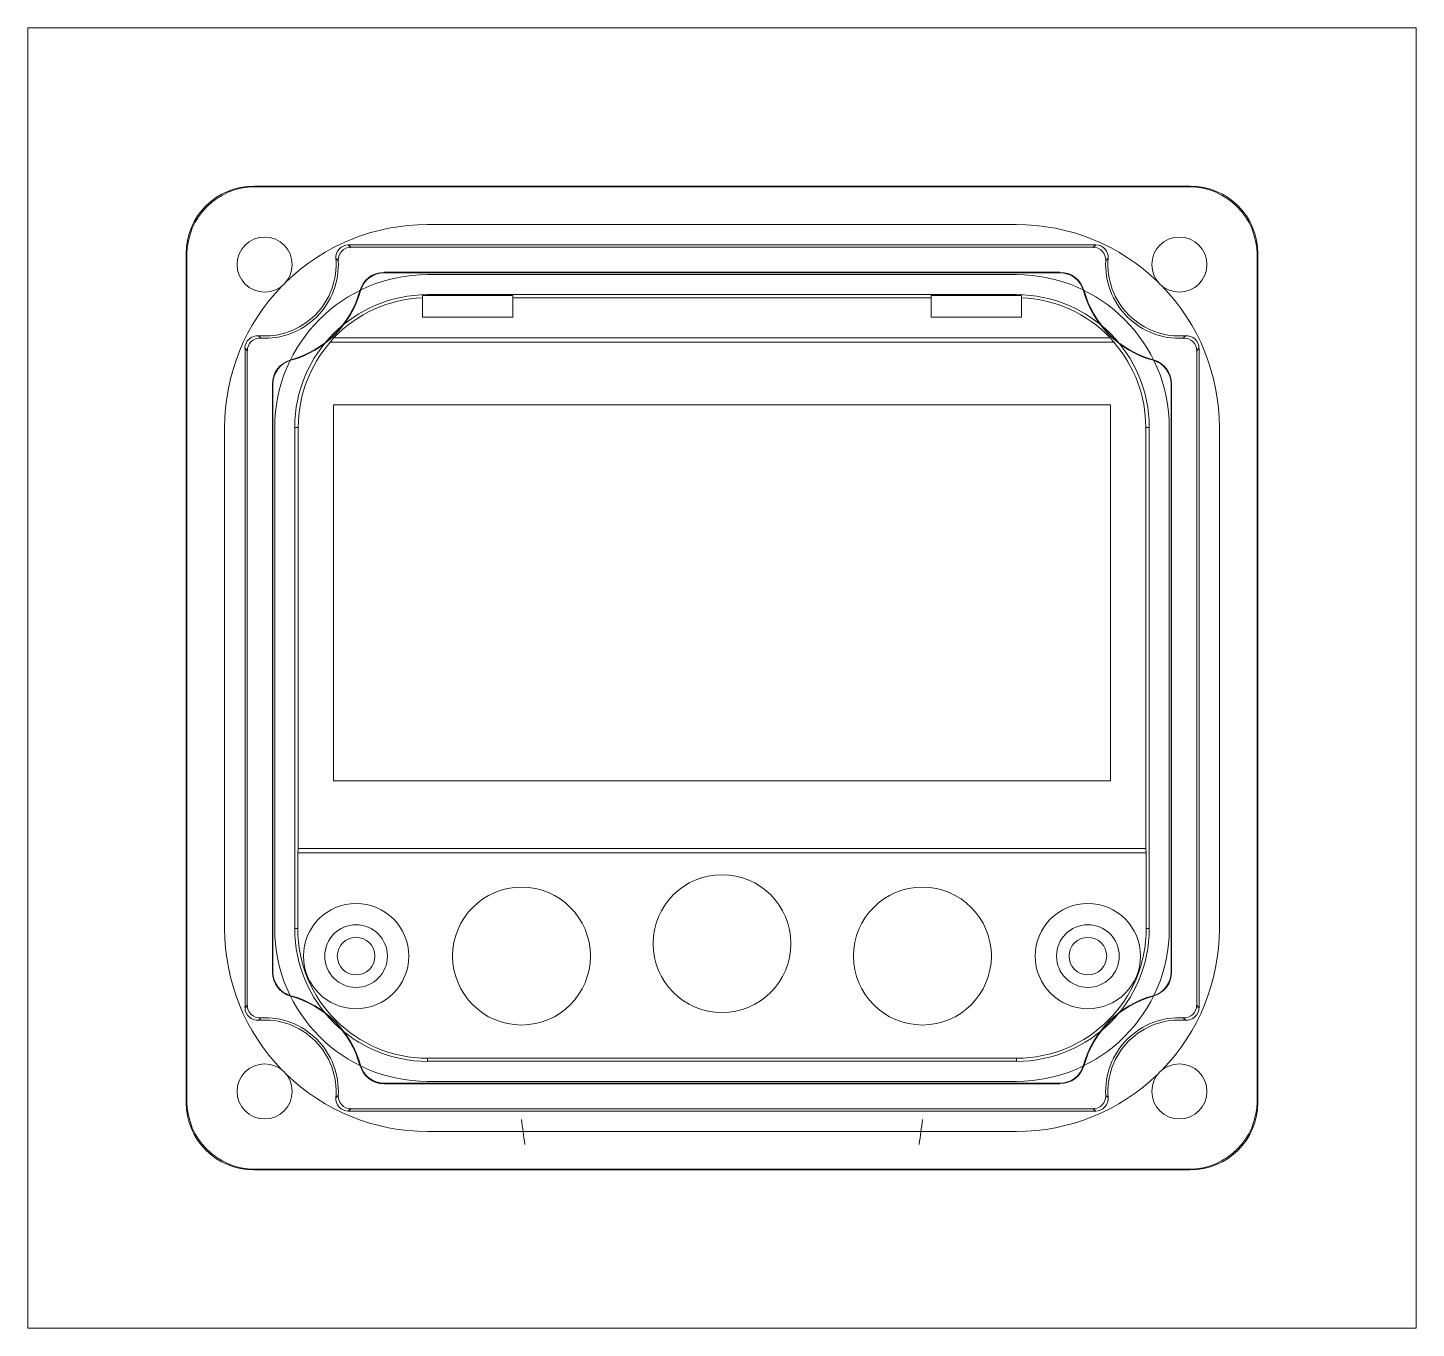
# Model space of a CAD drawing. Header units: millimetres. Extents: x 562.9 to 618.6, y 467.5 to 519.7.
import ezdxf
from ezdxf.lldxf.tags import DXFTag

# ---------------------------------------------------------------- set-up
doc = ezdxf.new("R2010")
doc.units = ezdxf.units.MM
doc.layers.add('1', color=7, linetype='Continuous', true_color=0xffffff)
doc.layers.add('3', color=7, linetype='Continuous', true_color=0xffffff)
tags = doc.linetypes.add('DASHED', pattern=[25.72, 12.86, -12.86]).pattern_tags.tags
tags[6:7] = [DXFTag(74, 4), DXFTag(75, 0), DXFTag(340, '0'), DXFTag(46, 0.0), DXFTag(50, 0.0), DXFTag(44, 0.0), DXFTag(45, 0.0)]
tags[4:5] = [DXFTag(74, 4), DXFTag(75, 0), DXFTag(340, '0'), DXFTag(46, 0.0), DXFTag(50, 0.0), DXFTag(44, 0.0), DXFTag(45, 0.0)]

msp = doc.modelspace()

# ---------------------------------------------------------------- linework, layer by layer
at = {"layer": '1', "color": 8, "linetype": 'Continuous', "lineweight": 18}
for p, q in [((562.946, 467.54), (562.946, 519.705)), ((618.629, 519.705), (562.946, 519.705)), ((618.629, 519.705), (618.629, 467.54)), ((562.946, 467.54), (618.629, 467.54))]:
    msp.add_line(p, q, dxfattribs=at)
at = {"layer": '3', "color": 7, "linetype": 'Continuous', "lineweight": 13}
for p, q in [((572.01, 513.355), (609.565, 513.355)), ((569.296, 476.603), (569.296, 510.641)), ((575.801, 510.993), (605.774, 510.993)), ((575.9, 510.9), (605.674, 510.9)), ((612.279, 476.603), (612.279, 510.641)), ((577.236, 509.895), (604.339, 509.895)), ((577.236, 509.877), (604.339, 509.877)), ((571.658, 480.394), (571.658, 506.85)), ((571.751, 480.494), (571.751, 506.751)), ((609.824, 480.494), (609.824, 506.751)), ((609.917, 480.394), (609.917, 506.85)), ((572.756, 481.83), (572.756, 505.415)), ((572.774, 481.83), (572.774, 505.415)), ((608.801, 481.83), (608.801, 505.415)), ((608.819, 481.83), (608.819, 505.415)), ((606.365, 504.577), (575.21, 504.577)), ((575.21, 504.577), (575.21, 489.502)), ((606.365, 504.577), (606.365, 489.502)), ((575.21, 489.502), (606.365, 489.502)), ((577.236, 477.367), (604.339, 477.367)), ((577.236, 477.35), (604.339, 477.35)), ((575.801, 476.252), (605.774, 476.252)), ((575.9, 476.345), (605.674, 476.345)), ((572.01, 473.89), (609.565, 473.89))]:
    msp.add_line(p, q, dxfattribs=at)
at = {"layer": '3', "color": 3, "linetype": 'DASHED', "lineweight": 13}
for p, q in [((572.044, 513.32), (572.01, 513.355)), ((609.531, 513.32), (572.044, 513.32)), ((609.565, 513.355), (609.531, 513.32)), ((602.596, 511.813), (578.979, 511.813)), ((569.296, 510.641), (569.331, 510.607)), ((569.331, 510.607), (569.331, 476.638)), ((612.244, 510.607), (612.279, 510.641)), ((612.244, 510.607), (612.244, 476.638)), ((602.596, 509.803), (578.979, 509.803)), ((578.778, 508.872), (578.778, 508.967)), ((578.979, 508.999), (578.979, 508.971)), ((602.596, 508.999), (578.979, 508.999)), ((582.396, 508.971), (578.979, 508.971)), ((582.396, 508.971), (582.396, 508.876)), ((599.179, 508.876), (599.179, 508.971)), ((602.596, 508.971), (599.179, 508.971)), ((602.596, 508.971), (602.596, 508.999)), ((602.797, 508.967), (602.797, 508.872)), ((578.778, 508.094), (578.778, 508.872)), ((582.396, 508.876), (582.396, 508.094)), ((599.179, 508.876), (582.396, 508.876)), ((599.179, 508.876), (599.179, 508.094)), ((602.797, 508.094), (602.797, 508.872)), ((578.778, 508.094), (582.396, 508.094)), ((602.797, 508.094), (599.179, 508.094)), ((606.359, 507.267), (575.216, 507.267)), ((606.497, 507.089), (575.077, 507.089)), ((570.838, 503.672), (570.838, 483.572)), ((572.848, 503.672), (572.848, 483.572)), ((573.792, 503.672), (573.652, 503.672)), ((573.652, 503.672), (573.652, 483.572)), ((573.792, 503.672), (573.792, 486.788)), ((607.782, 503.672), (607.782, 486.788)), ((607.923, 503.672), (607.782, 503.672)), ((607.923, 503.672), (607.923, 483.572)), ((608.727, 503.672), (608.727, 483.572)), ((610.737, 503.672), (610.737, 483.572)), ((573.792, 486.788), (573.775, 486.611)), ((573.792, 486.788), (607.782, 486.788)), ((607.782, 486.788), (607.8, 486.611)), ((573.775, 486.611), (573.775, 483.572)), ((573.775, 486.611), (607.8, 486.611)), ((607.8, 486.611), (607.8, 483.572)), ((573.652, 483.572), (573.775, 483.572)), ((607.8, 483.572), (607.923, 483.572)), ((578.979, 478.369), (602.596, 478.369)), ((578.979, 478.369), (578.979, 478.246)), ((602.596, 478.246), (602.596, 478.369)), ((578.979, 478.246), (602.596, 478.246)), ((578.979, 477.442), (602.596, 477.442)), ((569.331, 476.638), (569.296, 476.603)), ((612.279, 476.603), (612.244, 476.638)), ((578.979, 475.432), (602.596, 475.432)), ((572.01, 473.89), (572.044, 473.924)), ((572.044, 473.924), (609.531, 473.924)), ((609.531, 473.924), (609.565, 473.89))]:
    msp.add_line(p, q, dxfattribs=at)
at = {"layer": '3', "color": 7, "linetype": 'Continuous', "lineweight": 13}
for centre, radius in [((572.446, 510.205), 1.105), ((609.129, 510.205), 1.105), ((590.787, 482.969), 2.764), ((582.747, 482.467), 2.764), ((598.827, 482.467), 2.764), ((572.446, 477.04), 1.105), ((609.129, 477.04), 1.105)]:
    msp.add_circle(centre, radius, dxfattribs=at)
at = {"layer": '3', "color": 3, "linetype": 'DASHED', "lineweight": 13}
for centre, radius in [((576.114, 482.467), 2.111), ((605.46, 482.467), 2.111), ((576.114, 482.467), 1.256), ((605.46, 482.467), 1.256), ((576.114, 482.467), 0.754), ((605.46, 482.467), 0.754)]:
    msp.add_circle(centre, radius, dxfattribs=at)
for centre, radius, start, end in [((578.979, 503.672), 8.14, 90, 134.1422), ((602.596, 503.672), 8.14, 45.8578, 90), ((578.979, 503.672), 6.13, 90, 180), ((602.596, 503.672), 6.13, 360, 90), ((578.979, 503.672), 8.14, 135.8578, 180), ((578.979, 503.672), 5.327, 90, 180), ((578.979, 503.672), 5.298, 90, 92.1741), ((602.596, 503.672), 5.327, 360, 90), ((602.596, 503.672), 5.298, 87.8259, 90), ((602.596, 503.672), 8.14, 360, 44.1422), ((578.979, 503.672), 5.204, 92.2137, 136.3143), ((602.596, 503.672), 5.204, 43.6857, 87.7863), ((578.979, 503.672), 5.186, 138.7863, 180), ((602.596, 503.672), 5.186, 360, 41.2137), ((578.979, 483.572), 8.14, 180, 224.1422), ((578.979, 483.572), 6.13, 180, 270), ((578.979, 483.572), 5.327, 180, 270), ((578.979, 483.572), 5.204, 180, 270), ((602.596, 483.572), 5.204, 270, 360), ((602.596, 483.572), 5.327, 270, 360), ((602.596, 483.572), 6.13, 270, 360), ((602.596, 483.572), 8.14, 315.8578, 360), ((578.979, 483.572), 8.14, 225.8578, 270), ((602.596, 483.572), 8.14, 270, 314.1422)]:
    msp.add_arc(centre, radius, start, end, dxfattribs=at)
at = {"layer": '3', "color": 7, "linetype": 'Continuous', "lineweight": 13}
for centre, radius, start, end in [((572.446, 510.205), 2.864, 265.1318, 4.8682), ((572.446, 510.205), 2.957, 266.8065, 3.1936), ((609.129, 510.205), 2.957, 176.8065, 273.1936), ((609.129, 510.205), 2.864, 175.1318, 274.8682), ((572.446, 510.205), 3.962, 285.349, 344.6507), ((572.446, 510.205), 3.98, 285.3493, 344.6507), ((609.129, 510.205), 3.98, 195.3493, 254.6507), ((609.129, 510.205), 3.962, 195.349, 254.6507), ((572.446, 477.04), 3.962, 15.349, 74.6507), ((572.446, 477.04), 3.98, 15.3493, 74.6507), ((609.129, 477.04), 3.98, 105.3493, 164.6507), ((609.129, 477.04), 3.962, 105.349, 164.6507), ((572.446, 477.04), 2.957, 356.8065, 93.1936), ((609.129, 477.04), 2.957, 86.8065, 183.1936), ((572.446, 477.04), 2.864, 355.1318, 94.8682), ((609.129, 477.04), 2.864, 85.1318, 184.8682)]:
    msp.add_arc(centre, radius, start, end, dxfattribs=at)
for centre, major_axis, ratio, start_param, end_param in [((572.01, 510.641), (1.919, -1.919), 0.999851, 2.356269, 3.926916), ((609.565, 510.641), (-1.919, -1.919), 0.999851, 2.356269, 3.926916), ((575.8, 510.49), (-0.372, 0.337), 0.999673, 5.447728, 7.104985), ((575.901, 510.399), (-0.372, 0.337), 0.999673, 5.450138, 7.078267), ((605.675, 510.397), (-0.362, -0.347), 0.999672, 2.322369, 3.950452), ((605.774, 510.492), (-0.362, -0.347), 0.999672, 2.290638, 3.948012), ((577.227, 508.898), (0.758, -0.641), 0.999372, 2.263249, 3.581204), ((577.24, 508.886), (0.758, -0.641), 0.999372, 2.276909, 3.573653), ((604.344, 508.901), (-0.418, -0.901), 0.999372, 2.263249, 3.581204), ((604.336, 508.885), (-0.418, -0.901), 0.999372, 2.276909, 3.573653), ((572.159, 506.85), (0.347, -0.362), 0.999672, 2.290638, 3.948012), ((609.414, 506.851), (0.337, 0.372), 0.999673, 5.447728, 7.104985), ((572.254, 506.751), (0.347, -0.362), 0.999672, 2.322369, 3.950452), ((609.323, 506.75), (0.337, 0.372), 0.999673, 5.450138, 7.078267), ((573.75, 505.42), (0.901, -0.418), 0.999372, 2.263249, 3.581204), ((573.766, 505.412), (0.901, -0.418), 0.999372, 2.276909, 3.573653), ((607.81, 505.411), (-0.641, -0.758), 0.999372, 2.276909, 3.573653), ((607.822, 505.424), (-0.641, -0.758), 0.999372, 2.263249, 3.581204), ((573.753, 481.82), (0.641, 0.758), 0.999372, 2.263249, 3.581204), ((573.765, 481.834), (0.641, 0.758), 0.999372, 2.276909, 3.573653), ((607.809, 481.832), (-0.901, 0.418), 0.999372, 2.276909, 3.573653), ((607.825, 481.825), (-0.901, 0.418), 0.999372, 2.263249, 3.581204), ((572.161, 480.394), (-0.337, -0.372), 0.999673, 5.447728, 7.104985), ((572.252, 480.495), (-0.337, -0.372), 0.999673, 5.450138, 7.078267), ((609.321, 480.493), (-0.347, 0.362), 0.999672, 2.322369, 3.950452), ((609.415, 480.395), (-0.347, 0.362), 0.999672, 2.290638, 3.948012), ((577.231, 478.343), (0.418, 0.901), 0.999372, 2.263249, 3.581204), ((577.239, 478.36), (0.418, 0.901), 0.999372, 2.276909, 3.573653), ((604.334, 478.358), (-0.758, 0.641), 0.999372, 2.276909, 3.573653), ((604.348, 478.347), (-0.758, 0.641), 0.999372, 2.263249, 3.581204), ((575.801, 476.753), (0.362, 0.347), 0.999672, 2.290638, 3.948012), ((575.9, 476.847), (0.362, 0.347), 0.999672, 2.322369, 3.950452), ((605.674, 476.846), (0.372, -0.337), 0.999673, 5.450138, 7.078267), ((605.775, 476.754), (0.372, -0.337), 0.999673, 5.447728, 7.104985), ((572.01, 476.604), (1.919, 1.919), 0.999851, 2.356269, 3.926916), ((609.565, 476.604), (-1.919, 1.919), 0.999851, 2.356269, 3.926916)]:
    msp.add_ellipse(centre, major_axis=major_axis, ratio=ratio, start_param=start_param, end_param=end_param, dxfattribs=at)
at = {"layer": '3', "color": 3, "linetype": 'DASHED', "lineweight": 13}
for centre, major_axis, ratio, start_param, end_param in [((572.044, 510.607), (1.919, -1.919), 0.999851, 2.356269, 3.926916), ((609.53, 510.607), (-1.919, -1.919), 0.999851, 2.356269, 3.926916), ((578.979, 504.157), (0, 4.896), 0.995088, 0.882612, 0.92862), ((602.596, 504.157), (0, 4.896), 0.995088, 5.354574, 5.400581), ((572.044, 476.638), (1.919, 1.919), 0.999851, 2.356269, 3.926916), ((609.53, 476.638), (-1.919, 1.919), 0.999851, 2.356269, 3.926916), ((578.979, 458.282), (0, 27.766), 0.175461, 5.354567, 5.400574), ((602.596, 458.282), (0, 27.766), 0.175461, 0.882611, 0.928618)]:
    msp.add_ellipse(centre, major_axis=major_axis, ratio=ratio, start_param=start_param, end_param=end_param, dxfattribs=at)
at = {"layer": '3', "color": 155, "linetype": 'Continuous', "lineweight": 35}
for points, degree in [([(575.801, 510.993), (575.9, 510.9)], 1), ([(605.674, 510.9), (605.774, 510.993)], 1), ([(575.399, 510.37), (575.366, 510.397), (575.333, 510.423), (575.3, 510.448)], 3), ([(606.275, 510.448), (606.241, 510.423), (606.209, 510.397), (606.176, 510.37)], 3), ([(572.203, 507.351), (572.228, 507.318), (572.254, 507.285), (572.281, 507.252)], 3), ([(609.293, 507.252), (609.32, 507.285), (609.347, 507.318), (609.372, 507.351)], 3), ([(571.751, 506.751), (571.658, 506.85)], 1), ([(609.917, 506.85), (609.824, 506.751)], 1), ([(571.658, 480.394), (571.751, 480.494)], 1), ([(572.281, 479.992), (572.254, 479.96), (572.228, 479.927), (572.203, 479.894)], 3), ([(609.372, 479.894), (609.347, 479.927), (609.32, 479.96), (609.293, 479.992)], 3), ([(609.824, 480.494), (609.917, 480.394)], 1), ([(575.3, 476.797), (575.333, 476.822), (575.366, 476.848), (575.399, 476.875)], 3), ([(606.176, 476.875), (606.209, 476.848), (606.241, 476.822), (606.275, 476.797)], 3), ([(575.9, 476.345), (575.801, 476.252)], 1), ([(605.774, 476.252), (605.674, 476.345)], 1)]:
    msp.add_open_spline(points, degree=degree, dxfattribs=at)
at = {"layer": '3', "color": 7, "linetype": 'Continuous', "lineweight": 13}
for points, degree in [([(577.236, 509.895), (577.236, 509.877)], 1), ([(604.339, 509.877), (604.339, 509.895)], 1), ([(576.284, 509.151), (576.278, 509.153), (576.273, 509.154), (576.267, 509.156)], 3), ([(605.308, 509.156), (605.302, 509.154), (605.296, 509.153), (605.291, 509.151)], 3), ([(573.495, 506.384), (573.497, 506.378), (573.498, 506.372), (573.5, 506.367)], 3), ([(608.075, 506.367), (608.077, 506.372), (608.078, 506.378), (608.08, 506.384)], 3), ([(572.774, 505.415), (572.756, 505.415)], 1), ([(608.819, 505.415), (608.801, 505.415)], 1), ([(572.756, 481.83), (572.774, 481.83)], 1), ([(608.801, 481.83), (608.819, 481.83)], 1), ([(573.5, 480.878), (573.498, 480.872), (573.497, 480.866), (573.495, 480.861)], 3), ([(608.08, 480.861), (608.078, 480.866), (608.077, 480.872), (608.075, 480.878)], 3), ([(576.267, 478.089), (576.273, 478.09), (576.278, 478.092), (576.284, 478.093)], 3), ([(605.291, 478.093), (605.296, 478.092), (605.302, 478.09), (605.308, 478.089)], 3), ([(577.236, 477.367), (577.236, 477.35)], 1), ([(604.339, 477.35), (604.339, 477.367)], 1)]:
    msp.add_open_spline(points, degree=degree, dxfattribs=at)

doc.saveas('drawing.dxf')
